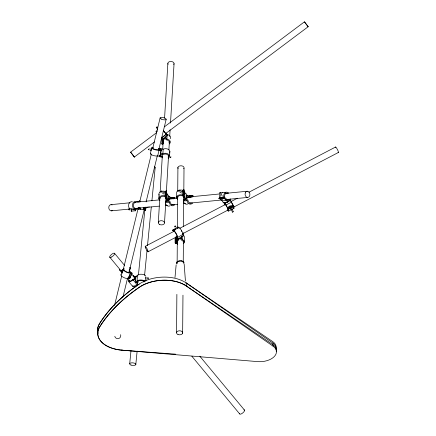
<?xml version="1.0" encoding="UTF-8"?>
<svg xmlns="http://www.w3.org/2000/svg" width="436" height="436" viewBox="0 0 436 436"><rect width="100%" height="100%" fill="white"/><g stroke="black" fill="none" stroke-linecap="round" stroke-linejoin="round"><path stroke-width="0.65" d="M158.906 198.8L158.944 194.369M165.435 201.209L167.337 199.955L165.958 198.914L165.402 196.14M165.958 198.914L165.969 197.808M166.051 195.333L166.089 190.903L165.102 191.557L165.064 195.982L166.051 195.333L166.476 195.655L164.748 196.794L164.41 196.62A3.008 2.12 0.5 0 0 161.206 196.783A3.008 2.12 0.5 0 0 160.067 198.898M165.429 202.173L168.612 200.07L167.102 198.93L167.097 198.064L166.209 196.707L166.22 195.442M166.476 195.655L166.514 191.224L166.089 190.903M167.102 198.93L167.135 193.633L166.252 192.281M168.612 200.07L168.656 195.644L167.141 194.5M177.468 243.844A4.131 2.692 0.5 0 1 176.689 243.217L175.299 243.283L175.174 242.885L175.212 238.143L176.427 237.985M175.299 243.283L175.212 238.143M178.062 239.331L178.052 240.514L177.289 242.013L176.188 242.154L176.166 236.862M176.662 197.813L176.7 193.072A4.131 2.692 0.5 0 1 178.351 190.521A4.131 2.692 0.5 0 1 182.591 190.292L183.692 189.742L184.134 190.025L184.096 194.772L182.417 195.857L182.074 195.699A3.008 1.957 0.5 0 0 178.891 195.906A3.008 1.957 0.5 0 0 177.817 197.868M176.624 243.114L176.635 241.871M176.188 242.154L176.444 240.792L177.087 240.111L176.645 238.705L176.667 236.345M176.564 332.39L176.874 294.365M177.125 263.807L177.305 240.236M177.425 227.821L177.681 196.587M177.725 191.153L177.921 167.391M178.052 240.514L177.659 237.876M183.251 243.724A4.131 2.692 0.5 0 0 182.106 239.473L181.681 236.753M182.106 239.473L182.139 236.083M177.73 199.268A4.131 2.692 0.5 0 1 177.43 195.835A4.131 2.692 0.5 0 1 182.553 195.039L182.739 190.358M183.289 199.917L185.137 198.723L183.714 197.791L183.082 196.265L183.087 195.077M182.695 195.105L183.654 194.483L183.692 189.742M182.651 333.208L182.967 295.183M183.24 261.911L183.414 240.863M183.452 236.11L183.48 232.715M183.529 226.606L183.725 196.603M183.818 191.295L184.008 168.209M184.859 197.786L184.815 196.985L183.872 195.748L183.916 191.006L184.853 192.238L184.859 197.786L186.417 198.805L183.322 200.805M184.341 242.242L184.379 237.495A4.131 2.692 0.5 0 0 183.175 235.211M186.417 198.805L186.455 194.064L184.897 193.039M136.86 282.043L137.683 283.04L135.536 282.141L135.858 276.38L137.389 275.841A4.131 1.581 3.2 0 1 141.466 274.239A4.131 1.581 3.2 0 1 145.57 276.228M135.536 282.141L137.062 281.607L137.389 275.841M145.46 281.116L145.531 279.836M145.602 278.555L145.679 277.274L146.104 277.122L145.891 280.964M162.415 157.859L161.729 157.14L159.581 156.731L159.652 155.603L159.832 156.344L157.685 155.93A4.131 1.177 13.2 0 1 152.731 155.298A4.131 1.177 13.2 0 1 150.409 153.423M163.647 138.637L163.238 141.52L163.467 142.577L162.481 142.91L162.105 141.487L162.41 140.686L161.347 139.335L161.413 138.212L162.377 139.378L167.25 135.465L163.74 130.985M159.581 156.731L160.748 153.374L161.026 148.796L163.173 149.21A4.131 2.807 3.4 0 1 168.46 149.461A4.131 2.807 3.4 0 1 169.288 153.041M162.688 156.753L160.737 156.377L160.813 155.069M163.337 143.804L162.148 144.212L161.854 143.831L162.088 139.907M162.148 144.212L162.426 139.634M158.312 222.703L159.843 197.061M160.126 192.341L162.432 153.881M162.715 149.156L163.2 141.062M164.579 118.118L167.855 63.465M168.182 158.273A4.131 2.807 3.4 0 0 168.639 154.371A4.131 2.807 3.4 0 0 162.895 153.788L163.173 149.21M169.179 143.951A4.131 2.807 3.4 0 0 170.133 141.15A4.131 2.807 3.4 0 0 166.895 139.155L165.833 137.803L165.909 136.544M166.061 134.021L166.111 133.225L165.56 133.416M166.895 139.155L167.168 134.577L166.111 133.225M164.514 222.894L166.012 197.933M166.334 192.532L168.558 155.423M168.879 150.028L169.408 141.253M169.691 136.533L170.095 129.781M170.498 123.034L174.057 63.661M169.588 156.006L169.86 151.428M174.978 277.601L176.144 264.914M129.715 363.662L130.98 350.806M137.367 285.858L137.901 280.446M138.43 275.034L144.883 209.416M135.803 364.621L137.133 351.089M143.918 282.087L144.049 280.735M144.583 275.323L147.041 250.291M147.51 245.555L151.297 206.996M151.897 200.903L155.156 167.756M170.645 157.423C170.601 158.742 171.179 155.461 170.683 157.178M128.451 278.13L128.402 278.37A4.131 1.226 24.1 0 1 123.383 277.318A4.131 1.226 24.1 0 1 121.312 274.625M150.316 153.772L151.684 147.935M157.685 155.93L159.058 150.098L161.206 150.507L159.832 156.344M159.609 150.3L159.914 149.003L158.611 148.752M160.59 149.891L160.813 148.938L158.666 148.523M114.575 305.293L121.742 275.808M122.538 272.533L138.147 208.326M139.738 201.775L151.368 153.952M152.638 148.709L160.126 117.916M123.007 296.894L127.47 278.55M128.903 272.653L144.191 209.76M146.104 201.895L157.249 156.039M158.682 150.142L166.171 119.35M144.272 207.28L143.569 209.76L138.735 209.296L139.133 207.89M140.447 209.209L140.795 207.967M146.338 207.138L145.46 210.245L143.608 209.209L144.076 207.536M144.959 207.231L144.262 209.716L144.79 209.618M145.379 207.155L144.676 209.64L145.46 210.245M144.975 210.266L145.853 207.165M160.884 149.21L161.026 148.796M160.737 156.377L161.478 154.24L163.293 154.589A3.008 2.044 3.4 0 1 167.244 154.48A3.008 2.044 3.4 0 1 168.094 157.145M165.462 133.214L166.361 134.359M183.85 199.813L185.562 199.77L187.404 195.23L188.962 196.255L189.9 195.928L191.557 196.26L191.153 197.257L189.883 197.29M192.587 197.094L193.072 195.889L192.636 195.601L192.189 196.701L189.649 196.772M129.557 270.892L129.879 269.77L129.269 270.227M165.974 201.209L167.735 201.034L169.631 196.658L171.141 197.797L172.073 197.546L173.686 198.009L173.272 198.969L172.073 198.674L169.424 199.099M174.302 198.494L174.76 197.437L175.19 197.753L172.574 198.015M120.93 274.871L123.366 269.421M128.375 277.808L130.811 272.358L129.121 270.81M123.742 269.175A4.131 1.226 24.1 0 0 125.813 271.868A4.131 1.226 24.1 0 0 130.833 272.92L128.413 278.315L129.65 278.762L132.021 273.089L129.824 272.429A3.008 0.894 24.1 0 1 126.429 271.802A3.008 0.894 24.1 0 1 124.467 269.802M129.65 278.762L132.021 273.089M133.116 276.489L133.618 275.683L133.187 275.835M133.443 276.751L134.283 276.124L135.144 276.528L136.67 275.993L134.599 279.312L133.067 279.852A4.131 1.45 -39.7 0 1 129.345 281.841A4.131 1.45 -39.7 0 1 129.007 279.983M157.32 131.111L156.344 131.89L156.044 131.514L157.02 130.729M166.192 134.119L161.315 138.027L162.377 139.378M161.484 138.267L165.386 135.138M218.883 198.309L219.733 197.661L223.859 197.121L223.009 197.77L218.883 198.309L219.134 198.849L223.259 198.309L224.758 197.176L224.633 196.783A3.008 2.24 82.5 0 1 225.39 193.824A3.008 2.24 82.5 0 1 227.788 193.671M219.134 198.849L220.632 197.715L224.758 197.176M230.213 198.854L230.666 199.819L227.439 202.266L226.54 200.337L222.409 200.876L221.515 200.489L220.273 199.061L220.981 198.527L225.107 197.982L226.731 199.252L227.554 201.007L229.609 199.448L226.66 199.835M220.273 199.061L224.398 198.522L225.107 197.982M134.304 157.08L130.598 152.148L156.764 132.539M164.394 126.822L304.459 21.816L308.181 26.77L304.47 21.838M134.315 157.074L154.464 141.923M165.369 133.754L308.17 26.727M122.129 270.058L124.206 268.516M122.434 272.271L121.41 271.029L123.775 269.274M129.857 267.497L130.686 268.5L129.563 269.257M129.22 269.857L130.686 268.5M186.156 282.953A31.054 18.339 -4.1 0 0 139.329 283.978C123.824 294.682 109.692 307.68 99.528 323.659A31.054 18.394 -4.2 0 0 97.926 333.186M165.108 192.156L166.514 191.224M165.391 197.246L166.209 196.707M182.455 191.115L184.134 190.025M183.082 196.265L183.872 195.748M173.757 231.603L172.694 230.055L178.019 227.003L178.673 227.81L177.076 228.726M172.82 230.453L175.479 228.927M176.542 228.317L178.139 227.401L178.019 227.003M176.013 229.336L173.348 230.862L172.694 230.055M182.706 234.503L183.147 235.914L177.823 238.966L177.381 237.555L182.706 234.503A4.131 0.79 60.2 0 0 181.305 230.181A4.131 0.79 60.2 0 0 178.656 227.723M223.875 202.38L225.031 203.116L230.502 200.266L232.977 204.975L227.505 207.83L225.221 203.852L224.382 203.318L225.15 204.947M145.302 246.28L174.809 230.889M179.627 228.371L226.001 204.179M230.824 201.666L237.446 198.211M248.891 192.243L335.616 147.003M225.031 203.116L225.93 205.051L231.402 202.195M227.216 207.645L229.407 206.506M227.794 210.07A3.008 0.474 62.5 0 0 227.728 208.784L227.581 208.435L233.053 205.579L233.914 206.511L228.442 209.367L228.093 209.144L233.565 206.293L233.914 206.511M227.581 208.435L228.192 208.822L233.663 205.972M148.011 251.795L177.523 236.399M182.341 233.887L228.715 209.694M233.533 207.182L338.331 152.513M228.535 211.111L234.007 208.261M187.327 197.399L191.153 197.257M133.667 276.898L134.266 277.252L135.656 276.767L134.332 278.882L133.04 279.334A3.008 1.052 -39.7 0 1 129.481 280.773M137.831 281.912L136.969 282.212L138.147 282.702M161.347 139.335L165.833 137.803M161.854 143.831L163.538 143.253M136.637 208.272L136.179 208.386L136.261 209.503L137.765 208.757L138.403 207.885L140.114 207.792L137.82 208.021M143.608 209.209L143.88 209.16M221.848 192.783L225.973 192.243M225.701 199.388L226.731 199.252M227.439 202.266L223.314 202.805L222.409 200.876M176.226 237.407L176.978 237.315M175.337 238.541L176.667 238.372M176.645 238.705L181.67 238.061M177.648 239.233L180.847 238.824L181.223 240.018A3.008 1.957 0.5 0 1 183.251 241.964M175.174 242.885L177.654 242.841M168.645 196.756L169.631 196.658M170.841 197.819L174.76 197.437M111.017 204.642L129.912 202.784M134.637 202.32L159.603 199.862M169.724 198.87L177.147 198.14M188.619 197.012L220.333 193.889M225.052 193.426L247.321 191.235M165.331 202.56L169.25 202.173A4.131 3.21 84.4 0 0 171.441 205.525A4.131 3.21 84.4 0 0 174.678 204.74M111.36 210.844L129.579 209.051M134.304 208.582L159.271 206.13M165.342 205.53L167.364 205.334M171.413 204.931L177.485 204.337M183.561 203.737L185.583 203.541M189.633 203.143L222.022 199.955M226.747 199.492L247.664 197.432M131.013 209.792L135.062 209.433L135.16 210.784L135.64 210.757L135.476 208.386L135.149 208.332A3.008 2.333 84.4 0 1 133.378 204.985A3.008 2.333 84.4 0 1 135.651 202.457M132.996 209.825L134.299 209.7M131.143 209.814L131.241 211.166L135.64 210.757M138.719 201.846L140.169 201.77A3.008 1.106 15.8 0 1 140.212 201.427M146.921 207.187L147.984 207.133M130.26 208.724L132.381 208.615M131.241 211.166L131.721 211.144L131.634 209.901M186.445 195.257L187.404 195.23M192.636 195.601L188.826 195.704L189.268 195.993M189.9 195.977L193.072 195.889M192.69 202.936A4.131 3.275 88.5 0 1 189.415 203.977A4.131 3.275 88.5 0 1 187.126 200.794L183.316 200.892A4.131 3.275 88.5 0 0 188.063 203.803M175.523 354.157L122.004 350.217A31.054 18.394 -4.2 0 1 99.757 326.787C109.921 310.803 124.053 297.804 139.558 287.106A31.054 18.339 -4.2 0 1 186.352 285.994L273.078 346.179L272.849 343.056L186.123 282.866L186.352 285.994M276.239 351.351A15.527 9.069 -5 0 0 272.974 344.745L186.357 286.06A31.054 18.339 -4.1 0 0 139.558 287.106A192.51 113.698 -4.2 0 0 99.757 326.787A31.054 18.339 -4.2 0 0 121.998 350.152L257.594 361.618A15.527 9.172 -4.2 0 0 274.119 356.724A15.527 9.172 -4.2 0 0 273.078 346.179M135.062 209.433L134.931 209.405A4.131 3.21 84.4 0 1 132.713 203.759A4.131 3.21 84.4 0 1 137.264 201.95M230.399 205.694L229.385 206.217M149.575 148.921L151.565 149.303M150.017 150.267L151.346 150.524M160.748 153.374L162.895 153.788M130.811 272.358L129.149 271.296M130.844 272.865L132.086 273.312M127.813 277.901L129.585 278.539M135.858 276.38L136.31 276.566M226.54 200.337L225.641 199.95L224.398 198.522M229.952 199.911L230.502 200.266M232.688 204.795L232.977 204.975M180.199 190.734L182.134 191.998M189.229 197.35L187.807 196.418L186.635 199.306L187.96 200.173A3.008 2.382 88.5 0 0 191.29 202.8M179.583 191.802L181.512 193.072M183.654 194.483L184.096 194.772M185.562 199.77L187.126 200.794M186.128 282.937L272.745 341.622A15.527 9.069 -5 0 1 276.01 348.228M130.598 152.148L131.476 153.167M161.941 192.619L163.871 194.064M164.525 193.017L162.704 191.638M171.381 198.909L170.007 197.873L168.797 200.658L170.078 201.623A3.008 2.333 84.4 0 0 173.326 204.484M167.735 201.034L169.25 202.173M138.212 202.086L137.351 201.427L139.062 201.334A4.131 1.526 15.8 0 1 139.88 200.62M143.133 209.427L143.569 209.76M137.683 208.49L138.735 209.296M182.88 261.834L183.185 262.15M156.742 132.277L156.044 131.514M129.923 267.72L130.751 268.723M114.646 253.447L124.642 265.508M130.724 272.843L135.067 278.086M199.819 356.207L244.58 410.211M134.266 277.252L135.013 278.157M134.599 279.312L135.623 280.555M133.04 279.334L133.787 280.239M133.067 279.852L136.806 284.359A4.131 1.45 -39.7 0 1 132.299 285.853M119.622 269.361A4.131 1.45 -39.7 0 0 121.175 270.233L122.423 271.732M109.714 257.126L122.314 272.331M127.53 278.62L129.705 281.242M133.612 285.962L134.915 287.531M191.845 356.217L239.647 413.889M119.835 270.304L122.325 273.307M128.811 281.727L132.549 286.234M165.38 133.171L167.25 135.465M176.329 236.743L177.12 237.713L176.749 236.519A3.008 0.572 60.2 0 0 175.948 233.603A3.008 0.572 60.2 0 0 173.92 231.647M175.997 236.726L177.823 238.966M163.255 130.402L165.277 132.953M156.993 128.625L157.647 129.459M163.511 140.926L162.541 139.7L165.402 138.719L166.301 139.863A3.008 2.044 3.4 0 1 168.994 142.768M131.59 153.319L132.353 154.317M132.489 154.497L132.751 154.851M132.882 155.025L134.037 156.628M134.103 156.726L134.299 157.036M225.93 205.051L227.505 207.83M220.981 198.527L221.265 198.98M232.421 204.261L230.971 201.579M231.609 208.097L233.026 211.111M230.524 208.664L231.62 211.029M221.172 193.818L222.289 196.205M223.009 197.77L223.259 198.309M228.192 208.822L228.442 209.367M223.935 202.762L224.616 204.206A4.131 0.654 62.5 0 0 224.774 204.876M233.053 205.579L233.2 205.928M233.565 206.293L233.631 206.435A4.131 0.654 62.5 0 1 233.374 207.863M228.093 209.144L228.159 209.291A4.131 0.654 62.5 0 1 227.369 210.027M220.507 197.323L220.632 197.715M121.175 270.233L121.41 271.029M160.813 148.938L161.206 150.507M159.914 149.003L160.159 150.006L158.344 149.657A3.008 0.856 13.2 0 1 154.344 149.188A3.008 0.856 13.2 0 1 153.156 147.728M173.419 231.189L173.332 230.769A4.131 0.79 60.2 0 1 175.981 233.233A4.131 0.79 60.2 0 1 177.381 237.555M184.166 264.2L185.442 281.029M121.971 349.759L121.998 350.152M272.849 343.056A15.527 9.172 -4.2 0 1 276.162 349.552M139.329 283.978A192.51 113.698 -4.2 0 0 99.528 323.659A31.054 18.339 -4.2 0 0 98.002 333.436M183.082 261.409A3.859 2.278 -4.2 0 1 183.801 263.666M179.016 260.93A3.859 2.278 -4.2 0 1 181.272 260.81M181.229 260.777A3.979 2.349 -4.2 0 1 183.109 261.398M176.493 263.9A3.875 2.289 -4.2 0 1 178.989 260.908M177.866 261.785A3.21 1.897 -4.2 0 1 179.545 261.169A3.232 1.908 -4.2 0 1 181.409 261.197A3.363 1.984 -4.2 0 1 182.88 261.834M183.322 262.499A3.232 1.908 -4.2 0 1 183.382 262.859M176.983 262.815A3.325 1.962 -4.2 0 1 177.169 262.445M167.168 134.577A4.131 2.807 3.4 0 1 170.198 138.681M162.421 140.572A0.621 0.392 -38.2 0 1 162.394 140.419M159.058 150.098A4.131 1.177 13.2 0 1 153.031 149.036A4.131 1.177 13.2 0 1 153.074 147.226M130.124 209.264A4.131 3.21 84.4 0 1 128.784 204.179A4.131 3.21 84.4 0 1 132.391 201.835M134.441 209.716A0.621 0.392 87 0 1 134.152 209.16M149.33 206.915A0.621 0.392 87 0 1 148.774 206.877M143.896 207.318A0.621 0.392 87 0 1 143.597 207.285M169.942 205.825A4.131 3.21 84.4 0 1 165.647 203.775M159.908 200.397A4.131 2.916 0.5 0 1 159.761 196.674A4.131 2.916 0.5 0 1 164.922 195.911L165.571 196.249L165.609 191.824L164.966 191.48A4.131 2.916 0.5 0 0 162.508 191.164M159.282 195.235A4.131 2.916 0.5 0 1 161.26 191.42M171.163 198.14A0.621 0.316 -53 0 1 171.501 197.96M166.399 194.429A0.621 0.316 -53 0 1 166.383 195.055M233.522 207.051A3.008 0.474 62.4 0 1 233.467 207.274M228.726 193.23A4.131 3.085 82.5 0 0 225.134 192.663A4.131 3.085 82.5 0 0 223.81 196.958L224.044 197.715L219.918 198.255L219.684 197.497A4.131 3.085 82.5 0 1 220.3 193.971M221.008 193.203A4.131 3.085 82.5 0 1 222.812 192.728M220.447 196.369A3.008 2.24 82.5 0 1 220.621 195.437M137.062 281.607A4.131 1.581 3.2 0 1 139.863 280.021A4.131 1.581 3.2 0 1 144.774 281.002M138.152 281.4A3.008 1.15 3.2 0 1 140.883 280.424A3.008 1.15 3.2 0 1 144.087 281.487M183.758 193.333A0.621 0.332 -56.7 0 1 184.194 193.519A0.621 0.332 -56.7 0 1 183.752 194.276M189.257 196.135A0.621 0.332 -56.7 0 1 189.627 196.423M181.283 230.568A3.008 0.572 60.2 0 1 181.741 231.418M176.902 239.893A0.621 0.463 -17.3 0 1 176.084 239.642A0.621 0.463 -17.3 0 1 176.689 239.01M177.61 244.231A0.621 0.463 -17.3 0 1 177.626 243.561M168.111 64.315A3.107 2.109 3.4 0 1 171.005 61.454A3.107 2.109 3.4 0 1 173.757 64.561M154.6 166.705A3.107 1.286 5.6 0 1 155.009 167.964M120.619 334.668A3.107 3.019 81.6 0 1 118.554 338.581A3.107 3.019 81.6 0 1 114.804 336.287M112.564 210.375A3.107 2.409 84.4 0 1 108.782 207.918A3.107 2.409 84.4 0 1 112.117 204.942M335.524 147.553A3.107 0.491 62.5 0 1 337.311 149.346A3.107 0.491 62.5 0 1 338.091 152.349M243.947 409.9A3.107 1.085 -39.7 0 1 242.885 412.821A3.107 1.085 -39.7 0 1 239.642 413.557M178.117 168.59A3.107 2.022 0.5 0 1 181.022 165.778A3.107 2.022 0.5 0 1 183.763 168.688M148.671 149.673C148.84 150.605 149.063 147.488 148.671 149.673M219.521 193.028L220.611 192.625L219.521 193.028M222.316 199.001L223.406 198.598L222.316 199.001M232.246 212.092L233.287 211.683L232.246 212.092M156.584 127.895A0.621 0.392 -38.2 0 0 157.363 127.154A0.621 0.392 -38.2 0 0 156.508 127.154A0.621 0.392 -38.2 0 0 156.584 127.895M128.969 208.937A0.621 0.392 87 0 0 129.143 209.989A0.621 0.392 87 0 0 129.623 209.269A0.621 0.392 87 0 0 128.969 208.937M161.315 191.905A0.621 0.316 -53 0 0 161.81 190.984A0.621 0.316 -53 0 0 161.037 191.382A0.621 0.316 -53 0 0 161.315 191.905M129.438 277.743A0.621 0.578 -16.2 0 0 130.38 277.231A0.621 0.578 -16.2 0 0 129.47 276.74A0.621 0.578 -16.2 0 0 129.438 277.743M147.641 277.999A0.621 0.42 70.6 0 0 148.207 278.871A0.621 0.42 70.6 0 0 148.382 277.939A0.621 0.42 70.6 0 0 147.641 277.999M178.864 191.137A0.621 0.332 -56.7 0 0 179.332 190.194A0.621 0.332 -56.7 0 0 178.58 190.57A0.621 0.332 -56.7 0 0 178.864 191.137M175 226.9A0.621 0.463 -17.4 0 0 175.833 226.295A0.621 0.463 -17.4 0 0 174.863 226.11A0.621 0.463 -17.4 0 0 175 226.9M161.293 119.077A3.107 1.036 13.7 0 0 166.149 119.42A3.107 1.036 13.7 0 0 161.996 117.404A3.107 1.036 13.7 0 0 161.293 119.077M159.631 224.469A3.107 2.109 3.4 0 0 164.503 223.085A3.107 2.109 3.4 0 0 160.099 220.845A3.107 2.109 3.4 0 0 159.631 224.469M131.018 365.068A3.107 1.286 5.6 0 0 135.841 364.491A3.107 1.286 5.6 0 0 131.416 362.866A3.107 1.286 5.6 0 0 131.018 365.068M245.283 192.935A3.107 2.409 84.4 0 0 247.752 197.426A3.107 2.409 84.4 0 0 249.447 192.636A3.107 2.409 84.4 0 0 245.283 192.935M145.559 247.844A3.107 0.491 62.5 0 0 148.093 251.79A3.107 0.491 62.5 0 0 146.322 247.479A3.107 0.491 62.5 0 0 145.559 247.844M111.491 257.049A3.107 1.085 -39.7 0 0 114.592 253.338A3.107 1.085 -39.7 0 0 110.45 255.469A3.107 1.085 -39.7 0 0 111.491 257.049M178.008 334.521A3.107 2.022 0.5 0 0 182.711 332.848A3.107 2.022 0.5 0 0 178.106 331.022A3.107 2.022 0.5 0 0 178.008 334.521"/></g></svg>
